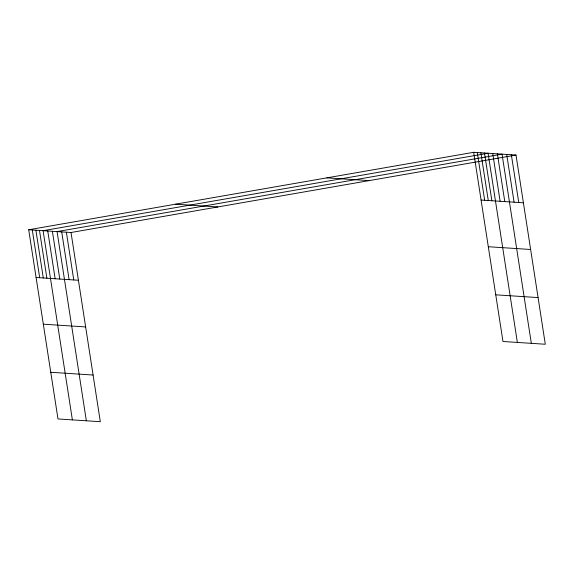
<?xml version="1.0" encoding="UTF-8"?>
<svg xmlns="http://www.w3.org/2000/svg" width="574" height="574" viewBox="0 0 574 574"><rect width="100%" height="100%" fill="white"/><g stroke="black" fill="none" stroke-linecap="round" stroke-linejoin="round"><path stroke-width="0.86" d="M28.7 229.751L71.025 232.506L100.314 421.703L57.988 418.948L28.7 229.751L473.686 152.297L516.012 155.052L545.3 344.249L502.975 341.494L473.686 152.297M71.025 232.506L516.012 155.052M326.843 177.854L369.168 180.609M481.077 200.053L523.402 202.801M175.544 204.186L217.869 206.941M488.302 246.727L530.627 249.482M495.749 294.821L538.075 297.576M36.09 277.507L78.416 280.263M43.315 324.181L85.641 326.936M50.763 372.275L93.088 375.03M511.355 154.743L518.745 202.5M506.699 154.442L514.089 202.199M531.33 343.345L502.042 154.141L57.056 231.595L86.351 420.799M497.385 153.839L504.783 201.596M492.729 153.531L500.126 201.287M517.368 342.434L488.072 153.229L43.093 230.683L72.381 419.888M484.478 153L491.868 200.749M480.883 152.763L488.273 200.52M477.281 152.526L484.678 200.283M66.369 232.197L73.759 279.954M61.712 231.896L69.11 279.653M52.399 231.293L59.796 279.05M47.75 230.992L55.14 278.742M39.491 230.454L46.889 278.211M35.897 230.217L43.287 277.974M32.295 229.98L39.692 277.737"/></g></svg>
